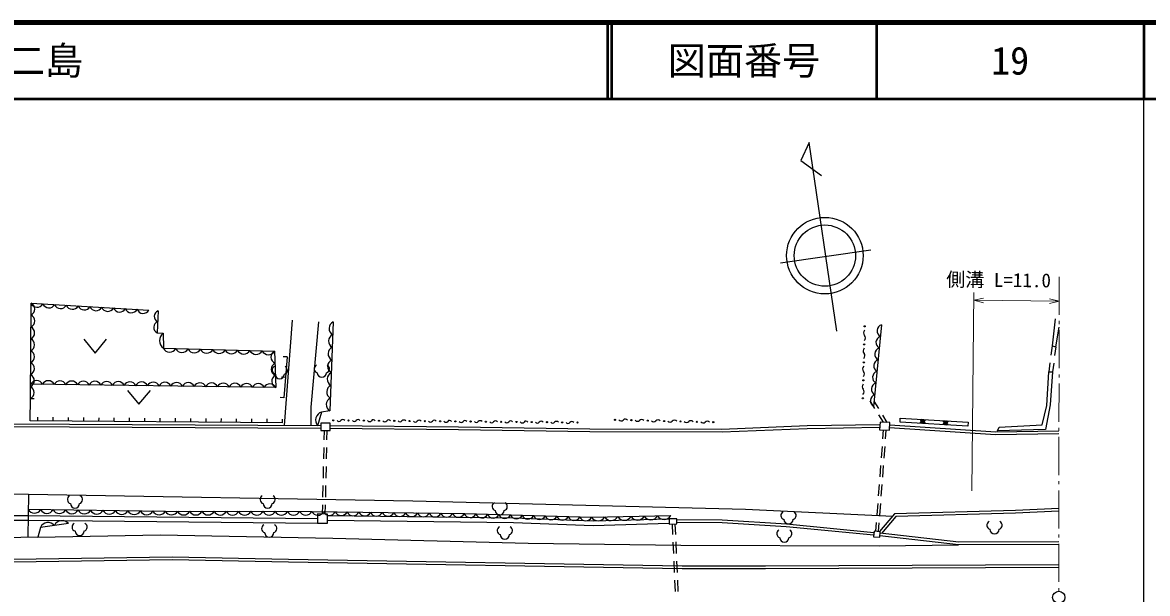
# Model space of a CAD drawing. Units: millimetres, scale not verified. Extents: x 40000 to 680000, y 20000 to 380000.
# Drawn here: x 432068 to 579500, y 305152 to 380000 of the extents above; entities that cross this region are included whole.
import ezdxf
from ezdxf.enums import TextEntityAlignment as Align

# ---------------------------------------------------------------- set-up
doc = ezdxf.new("R2010")
doc.units = ezdxf.units.MM
doc.header["$LTSCALE"] = 1000
for name, color, linetype, lineweight in [('M-BGD', 7, 'Continuous', 25), ('M-BMK-HTXT', 7, 'Continuous', 13), ('M-BMK-SRVR', 3, 'Continuous', 25), ('M-STR-HTXT', 7, 'Continuous', 13), ('M-TTL', 2, 'Continuous', 140), ('M-TTL-BAND', 7, 'Continuous', 25), ('M-TTL-LINE', 7, 'Continuous', 50)]:
    doc.layers.add(name, color=color, linetype=linetype, lineweight=lineweight)
doc.layers.add('M-TTL-TXT', color=7, linetype='Continuous')
doc.styles.add('ＭＳ ゴシック', font='')
doc.styles.get('ＭＳ ゴシック').set_extended_font_data('MS Gothic')

msp = doc.modelspace()

# ---------------------------------------------------------------- linework, layer by layer
at = {"layer": 'M-BGD'}
for p, q in [((535160, 364276), (534083, 361911)), ((538776, 339539), (535160, 364276)), ((534083, 361911), (536793, 359934)), ((531421, 348517), (543249, 350209)), ((467400, 340963), (466346, 327174)), ((544635, 340376), (543606, 329684)), ((440094, 338476), (441594, 336676)), ((441594, 336676), (443094, 338476)), ((466732, 336154), (466233, 336192)), ((466732, 336154), (466326, 330820)), ((567008, 337611), (566848, 336397)), ((567476, 337494), (567330, 336339)), ((566718, 335406), (566559, 334191)), ((567204, 335347), (567058, 334191)), ((466529, 333487), (466030, 333525)), ((445826, 331756), (447326, 329956)), ((447326, 329956), (448826, 331756)), ((433095, 330709), (433595, 330705)), ((466326, 330820), (465828, 330858)), ((466326, 330820), (465828, 330858)), ((543759, 329423), (543158, 330393)), ((544271, 329394), (543671, 330364)), ((434078, 327763), (434081, 328263)), ((436081, 327747), (436085, 328247)), ((438085, 327731), (438089, 328231)), ((440089, 327716), (440093, 328216)), ((442093, 327700), (442097, 328200)), ((444097, 327685), (444101, 328185)), ((446101, 327669), (446105, 328169)), ((448105, 327653), (448109, 328153)), ((450109, 327638), (450113, 328138)), ((452113, 327622), (452117, 328122)), ((454117, 327607), (454121, 328107)), ((456121, 327591), (456125, 328091)), ((458125, 327576), (458129, 328075)), ((460129, 327560), (460133, 328060)), ((462133, 327544), (462137, 328044)), ((464137, 327529), (464141, 328029)), ((466141, 327513), (466145, 328013)), ((544885, 327604), (544285, 328573)), ((545398, 327575), (544798, 328544)), ((471594, 326507), (471567, 325288)), ((471948, 326507), (471921, 325288)), ((544826, 325431), (544912, 326585)), ((545175, 325406), (545262, 326565)), ((544638, 322938), (544751, 324434)), ((544987, 322913), (545100, 324409)), ((471545, 324289), (471512, 322789)), ((471899, 324289), (471866, 322789)), ((471490, 321789), (471456, 320290)), ((471843, 321789), (471810, 320290)), ((544451, 320445), (544563, 321941)), ((544800, 320420), (544912, 321916)), ((471434, 319290), (471401, 317790)), ((471788, 319290), (471755, 317790)), ((544264, 317952), (544376, 319448)), ((544613, 317927), (544725, 319423)), ((432838, 318186), (432766, 312570)), ((471379, 316790), (471352, 315571)), ((471732, 316790), (471705, 315571)), ((544076, 315459), (544189, 316955)), ((544425, 315434), (544538, 316930)), ((430910, 314761), (432795, 314767)), ((430918, 315392), (432802, 315367)), ((432795, 314767), (470729, 314372)), ((432802, 315367), (470737, 314972)), ((517214, 314259), (517272, 312899)), ((517575, 314263), (517633, 312903)), ((543915, 313308), (544001, 314462)), ((544263, 313277), (544350, 314437)), ((517315, 311900), (517379, 310402)), ((517676, 311904), (517740, 310405)), ((517422, 309402), (517486, 307904)), ((517783, 309406), (517847, 307908)), ((517528, 306905), (517593, 305406)), ((517889, 306909), (517953, 305410))]:
    msp.add_line(p, q, dxfattribs=at)
for points in [[(433095, 330709), (433189, 343226), (448630, 342313)], [(449853, 342196), (449736, 339342), (450508, 339272), (450531, 337307), (465108, 336932), (465248, 332136), (433142, 332580)], [(469891, 327156), (469892, 329592), (470910, 340752)], [(472770, 340752), (472349, 329101), (471261, 328925), (470735, 327152)], [(567405, 341144), (567008, 337611), (567476, 337494), (567914, 340044)], [(466141, 327513), (433076, 327770), (433095, 330709)], [(471144, 327150), (429973, 327354), (390175, 327297), (364881, 327609), (349750, 327693)], [(471144, 326800), (429972, 327004), (390173, 326947), (364878, 327259), (349750, 327343)], [(544436, 327243), (534882, 327109), (523733, 326655), (506427, 326711), (489214, 326974), (472406, 327138)], [(544416, 326892), (534891, 326759), (523740, 326305), (506424, 326361), (489209, 326624), (472406, 326788)], [(567896, 326103), (559601, 325934), (545707, 326849)], [(567889, 326453), (559609, 326284), (545727, 327198)], [(378370, 318990), (430954, 318198), (432838, 318186), (483211, 317305), (526832, 316212), (546121, 315310)], [(432813, 316188), (450783, 315953), (469990, 315917), (489971, 315629), (506626, 315157), (517014, 315370)], [(567867, 316274), (562198, 316019), (546365, 315598), (544387, 313266)], [(567883, 315924), (562211, 315669), (546531, 315252), (544637, 313020)], [(438099, 314333), (434427, 313820), (434076, 312551)], [(472046, 314759), (496403, 314458), (506838, 314059), (516823, 314362)], [(472054, 315359), (496418, 315058), (506841, 314660), (516827, 314949)], [(543651, 313126), (532184, 314261), (523768, 314777), (517821, 314798)], [(543620, 312778), (532156, 313912), (523756, 314427), (517825, 314448)], [(378406, 311214), (401371, 312040), (428986, 312510), (430918, 312510), (432766, 312570), (434076, 312551), (450117, 312823), (472738, 312398), (498315, 311770), (518343, 311467), (544325, 311406), (554742, 311518)], [(567877, 311562), (554742, 311518), (544435, 312691)], [(567876, 311912), (554761, 311868), (544466, 313040)], [(424883, 309575), (451666, 309963), (466922, 309667), (518534, 308766), (529445, 308799), (567872, 308946)], [(424888, 309225), (451665, 309613), (466915, 309317), (518532, 308416), (529446, 308449), (567874, 308596)]]:
    msp.add_lwpolyline(points, dxfattribs=at)
for points in [[(560071, 326954), (565686, 327266), (566325, 329777), (566559, 334191), (567058, 334191), (566762, 329886), (566138, 326642), (559837, 326486)], [(471144, 326507), (472406, 326507), (472406, 327492), (471144, 327492)], [(544400, 326614), (545690, 326541), (545747, 327555), (544458, 327628)], [(547106, 328152), (556007, 327611), (555974, 327069), (547073, 327610)], [(470729, 314372), (472041, 314356), (472056, 315563), (470744, 315579)], [(516835, 314255), (517827, 314266), (517819, 314960), (516827, 314949)], [(543604, 312599), (544420, 312527), (544485, 313258), (543669, 313330)]]:
    msp.add_lwpolyline(points, close=True, dxfattribs=at)
for centre, radius in [((537220, 349443), 5016), ((537220, 349443), 4013), ((542436, 340166), 75), ((542377, 337809), 75), ((542319, 335451), 75), ((542260, 333094), 75), ((542202, 330737), 75), ((472793, 327849), 75), ((474794, 327832), 75), ((476794, 327814), 75), ((478795, 327797), 75), ((480795, 327779), 75), ((482795, 327761), 75), ((484796, 327744), 75), ((486796, 327726), 75), ((488797, 327709), 75), ((490797, 327691), 75), ((492797, 327674), 75), ((494798, 327656), 75), ((496798, 327639), 75), ((498799, 327621), 75), ((500799, 327604), 75), ((502800, 327586), 75), ((504800, 327568), 75), ((509713, 327919), 75), ((511860, 327867), 75), ((514007, 327814), 75), ((516153, 327761), 75), ((518300, 327709), 75), ((520447, 327656), 75), ((522593, 327604), 75)]:
    msp.add_circle(centre, radius, dxfattribs=at)
for centre, radius, start, end in [((432821, 342446), 862, 294.40619, 64.73707), ((433981, 343528), 848, 200.85575, 332.3808), ((435525, 343437), 848, 200.85575, 332.3808), ((437070, 343345), 848, 200.85575, 332.3808), ((438614, 343254), 848, 200.85575, 332.3808), ((440158, 343163), 848, 200.85575, 332.3808), ((441702, 343072), 848, 200.85575, 332.3808), ((443246, 342980), 848, 200.85575, 332.3808), ((444791, 342889), 848, 200.85575, 332.3808), ((446335, 342798), 848, 200.85575, 332.3808), ((447879, 342707), 848, 200.85575, 332.3808), ((450084, 341472), 760, 107.66243, 247.64382), ((432809, 340882), 862, 294.40619, 64.73707), ((450025, 340045), 760, 107.66243, 247.64382), ((473183, 339904), 944, 115.96986, 239.89007), ((432797, 339317), 862, 294.40619, 64.73707), ((451235, 338298), 1216, 126.74927, 234.61485), ((542813, 339317), 524, 138.15066, 219.00646), ((544899, 339580), 839, 108.31877, 240.68224), ((432786, 337752), 862, 294.40619, 64.73707), ((473123, 338240), 944, 115.96986, 239.89007), ((542000, 338658), 524, 318.15066, 39.00646), ((544752, 338053), 839, 108.31877, 240.68224), ((432774, 336188), 862, 294.40619, 64.73707), ((451352, 337692), 906, 205.15937, 331.89831), ((452971, 337650), 906, 205.15937, 331.89831), ((454591, 337609), 906, 205.15937, 331.89831), ((456210, 337567), 906, 205.15937, 331.89831), ((457830, 337525), 906, 205.15937, 331.89831), ((459449, 337484), 906, 205.15937, 331.89831), ((461069, 337442), 906, 205.15937, 331.89831), ((462689, 337401), 906, 205.15937, 331.89831), ((464308, 337359), 906, 205.15937, 331.89831), ((465520, 336144), 890, 117.64822, 245.70472), ((473063, 336575), 944, 115.96986, 239.89007), ((542755, 336960), 524, 138.15066, 219.00646), ((541941, 336301), 524, 318.15066, 39.00646), ((544605, 336525), 839, 108.31877, 240.68224), ((432762, 334623), 862, 294.40619, 64.73707), ((465567, 334545), 890, 117.64822, 245.70472), ((465318, 334424), 536, 116.08703, 255.33416), ((466246, 334424), 536, 284.66584, 63.91297), ((470832, 334614), 536, 116.08703, 255.33416), ((471760, 334614), 536, 284.66584, 63.91297), ((473003, 334911), 944, 115.96986, 239.89007), ((542696, 334602), 524, 138.15066, 219.00646), ((544458, 334998), 839, 108.31877, 240.68224), ((432751, 333058), 862, 294.40619, 64.73707), ((465614, 332947), 890, 117.64822, 245.70472), ((465782, 333905), 600, 180, 0), ((471296, 334095), 600, 180, 0), ((472942, 333246), 944, 115.96986, 239.89007), ((541883, 333943), 524, 318.15066, 39.00646), ((544310, 333470), 839, 108.31877, 240.68224), ((432739, 331494), 862, 294.40619, 64.73707), ((433902, 332235), 834, 22.83584, 155.57765), ((435431, 332214), 834, 22.83584, 155.57765), ((436959, 332193), 834, 22.83584, 155.57765), ((438488, 332172), 834, 22.83584, 155.57765), ((440017, 332151), 834, 22.83584, 155.57765), ((441546, 332130), 834, 22.83584, 155.57765), ((443075, 332108), 834, 22.83584, 155.57765), ((444604, 332087), 834, 22.83584, 155.57765), ((446133, 332066), 834, 22.83584, 155.57765), ((447661, 332045), 834, 22.83584, 155.57765), ((449190, 332024), 834, 22.83584, 155.57765), ((450719, 332003), 834, 22.83584, 155.57765), ((452248, 331981), 834, 22.83584, 155.57765), ((453777, 331960), 834, 22.83584, 155.57765), ((455306, 331939), 834, 22.83584, 155.57765), ((456835, 331918), 834, 22.83584, 155.57765), ((458363, 331897), 834, 22.83584, 155.57765), ((459892, 331876), 834, 22.83584, 155.57765), ((461421, 331854), 834, 22.83584, 155.57765), ((462950, 331833), 834, 22.83584, 155.57765), ((464479, 331812), 834, 22.83584, 155.57765), ((472882, 331582), 944, 115.96986, 239.89007), ((542638, 332245), 524, 138.15066, 219.00646), ((541824, 331586), 524, 318.15066, 39.00646), ((544163, 331943), 839, 108.31877, 240.68224), ((472822, 329917), 944, 115.96986, 239.89007), ((544016, 330415), 839, 108.31877, 240.68224), ((471578, 327866), 1106, 106.69153, 220.26135), ((473545, 328030), 313, 216.38986, 322.60498), ((474042, 327650), 313, 36.38986, 142.60498), ((475546, 328013), 313, 216.38986, 322.60498), ((476042, 327633), 313, 36.38986, 142.60498), ((477546, 327995), 313, 216.38986, 322.60498), ((478043, 327615), 313, 36.38986, 142.60498), ((479546, 327978), 313, 216.38986, 322.60498), ((480043, 327598), 313, 36.38986, 142.60498), ((481547, 327960), 313, 216.38986, 322.60498), ((482044, 327580), 313, 36.38986, 142.60498), ((483547, 327943), 313, 216.38986, 322.60498), ((484044, 327563), 313, 36.38986, 142.60498), ((485548, 327925), 313, 216.38986, 322.60498), ((486045, 327545), 313, 36.38986, 142.60498), ((487548, 327908), 313, 216.38986, 322.60498), ((488045, 327528), 313, 36.38986, 142.60498), ((489548, 327890), 313, 216.38986, 322.60498), ((490045, 327510), 313, 36.38986, 142.60498), ((491549, 327872), 313, 216.38986, 322.60498), ((492046, 327493), 313, 36.38986, 142.60498), ((493549, 327855), 313, 216.38986, 322.60498), ((494046, 327475), 313, 36.38986, 142.60498), ((495550, 327837), 313, 216.38986, 322.60498), ((496047, 327457), 313, 36.38986, 142.60498), ((497550, 327820), 313, 216.38986, 322.60498), ((498047, 327440), 313, 36.38986, 142.60498), ((499550, 327802), 313, 216.38986, 322.60498), ((500047, 327422), 313, 36.38986, 142.60498), ((501551, 327785), 313, 216.38986, 322.60498), ((502048, 327405), 313, 36.38986, 142.60498), ((503551, 327767), 313, 216.38986, 322.60498), ((504048, 327387), 313, 36.38986, 142.60498), ((510506, 328167), 392, 221.49912, 315.69129), ((511067, 327620), 392, 41.49912, 135.69129), ((512653, 328114), 392, 221.49912, 315.69129), ((513213, 327567), 392, 41.49912, 135.69129), ((514800, 328061), 392, 221.49912, 315.69129), ((515360, 327514), 392, 41.49912, 135.69129), ((516946, 328009), 392, 221.49912, 315.69129), ((517507, 327462), 392, 41.49912, 135.69129), ((519093, 327956), 392, 221.49912, 315.69129), ((519653, 327409), 392, 41.49912, 135.69129), ((521240, 327903), 392, 221.49912, 315.69129), ((521800, 327356), 392, 41.49912, 135.69129), ((550023, 327376), 354, 5.3211, 167.72628), ((550063, 328026), 354, 185.3211, 347.72628), ((550023, 327376), 283, 7.54514, 165.50224), ((550063, 328026), 283, 187.54514, 345.50224), ((550023, 327376), 212, 11.29146, 161.75591), ((550063, 328026), 212, 191.29146, 341.75591), ((550023, 327376), 142, 19.00319, 154.04418), ((550063, 328026), 142, 199.00319, 334.04418), ((550023, 327376), 100, 29.32086, 143.72652), ((550063, 328026), 100, 209.32086, 323.72652), ((553018, 327194), 354, 5.3211, 167.72628), ((553057, 327844), 354, 185.3211, 347.72628), ((553018, 327194), 283, 7.54514, 165.50224), ((553057, 327844), 283, 187.54514, 345.50224), ((553018, 327194), 212, 11.29146, 161.75591), ((553057, 327844), 212, 191.29146, 341.75591), ((553018, 327194), 142, 19.00319, 154.04418), ((553057, 327844), 142, 199.00319, 334.04418), ((553057, 327844), 100, 209.32086, 323.72652), ((553018, 327194), 100, 29.32086, 143.72652), ((438481, 317469), 536, 116.08703, 255.33416), ((439410, 317469), 536, 284.66584, 63.91297), ((463734, 317469), 536, 116.08703, 255.33416), ((464663, 317469), 536, 284.66584, 63.91297), ((494141, 316561), 536, 116.08703, 255.33416), ((495070, 316561), 536, 284.66584, 63.91297), ((433635, 316594), 917, 206.31267, 332.1918), ((435268, 316573), 917, 206.31267, 332.1918), ((436902, 316552), 917, 206.31267, 332.1918), ((438536, 316530), 917, 206.31267, 332.1918), ((438945, 316950), 600, 180, 0), ((440169, 316509), 917, 206.31267, 332.1918), ((441803, 316488), 917, 206.31267, 332.1918), ((443437, 316466), 917, 206.31267, 332.1918), ((445070, 316445), 917, 206.31267, 332.1918), ((446704, 316424), 917, 206.31267, 332.1918), ((448338, 316402), 917, 206.31267, 332.1918), ((449971, 316381), 917, 206.31267, 332.1918), ((451584, 316342), 890, 205.90068, 333.88453), ((453184, 316339), 890, 205.90068, 333.88453), ((454785, 316336), 890, 205.90068, 333.88453), ((456385, 316333), 890, 205.90068, 333.88453), ((457986, 316330), 890, 205.90068, 333.88453), ((459587, 316327), 890, 205.90068, 333.88453), ((461187, 316324), 890, 205.90068, 333.88453), ((462788, 316321), 890, 205.90068, 333.88453), ((464388, 316318), 890, 205.90068, 333.88453), ((464198, 316950), 600, 180, 0), ((465989, 316315), 890, 205.90068, 333.88453), ((467590, 316312), 890, 205.90068, 333.88453), ((469190, 316309), 890, 205.90068, 333.88453), ((470763, 316247), 841, 203.08219, 335.26616), ((472300, 316225), 841, 203.08219, 335.26616), ((473837, 316202), 841, 203.08219, 335.26616), ((475374, 316180), 841, 203.08219, 335.26616), ((476911, 316158), 841, 203.08219, 335.26616), ((478448, 316136), 841, 203.08219, 335.26616), ((479985, 316114), 841, 203.08219, 335.26616), ((481522, 316092), 841, 203.08219, 335.26616), ((483059, 316069), 841, 203.08219, 335.26616), ((484596, 316047), 841, 203.08219, 335.26616), ((486133, 316025), 841, 203.08219, 335.26616), ((487670, 316003), 841, 203.08219, 335.26616), ((489207, 315981), 841, 203.08219, 335.26616), ((490737, 315931), 824, 201.51074, 335.23909), ((492251, 315888), 824, 201.51074, 335.23909), ((493765, 315845), 824, 201.51074, 335.23909), ((494605, 316042), 600, 180, 0), ((531983, 315393), 536, 116.08703, 255.33416), ((532912, 315393), 536, 284.66584, 63.91297), ((435429, 313345), 1109, 41.26862, 154.63755), ((437265, 313601), 1109, 41.26862, 154.63755), ((439089, 313864), 536, 116.08703, 255.33416), ((440017, 313864), 536, 284.66584, 63.91297), ((463937, 313662), 536, 116.08703, 255.33416), ((464865, 313662), 536, 284.66584, 63.91297), ((495279, 315802), 824, 201.51074, 335.23909), ((496793, 315759), 824, 201.51074, 335.23909), ((498308, 315716), 824, 201.51074, 335.23909), ((499822, 315673), 824, 201.51074, 335.23909), ((501336, 315630), 824, 201.51074, 335.23909), ((502850, 315587), 824, 201.51074, 335.23909), ((504364, 315544), 824, 201.51074, 335.23909), ((505878, 315501), 824, 201.51074, 335.23909), ((507481, 315674), 1000, 211.16476, 331.18466), ((509213, 315709), 1000, 211.16476, 331.18466), ((510944, 315745), 1000, 211.16476, 331.18466), ((512676, 315780), 1000, 211.16476, 331.18466), ((514407, 315816), 1000, 211.16476, 331.18466), ((516138, 315851), 1000, 211.16476, 331.18466), ((532448, 314875), 600, 180, 0), ((558988, 314094), 536, 116.08703, 255.33416), ((559917, 314094), 536, 284.66584, 63.91297), ((439553, 313346), 600, 180, 0), ((464401, 313143), 600, 180, 0), ((494816, 313402), 536, 116.08703, 255.33416), ((495280, 312883), 600, 180, 0), ((495745, 313402), 536, 284.66584, 63.91297), ((531443, 312990), 536, 116.08703, 255.33416), ((532372, 312990), 536, 284.66584, 63.91297), ((559453, 313575), 600, 180, 0), ((531908, 312471), 600, 180, 0)]:
    msp.add_arc(centre, radius, start, end, dxfattribs=at)
at = {"layer": 'M-BMK-HTXT'}
for p, q in [((567923, 346648), (567916, 341674)), ((567915, 340874), (567915, 340474)), ((567914, 339674), (567907, 334674)), ((567906, 333874), (567906, 333474)), ((567905, 332674), (567898, 327674)), ((567897, 326874), (567897, 326474)), ((567896, 325674), (567889, 320674)), ((567887, 318674), (567880, 313674)), ((567888, 319874), (567888, 319474)), ((567879, 312874), (567879, 312474)), ((567878, 311674), (567871, 306674)), ((567870, 305874), (567870, 305474))]:
    msp.add_line(p, q, dxfattribs=at)
at = {"layer": 'M-BMK-SRVR'}
msp.add_circle((567869, 304649), 800, dxfattribs=at)
at = {"layer": 'M-STR-HTXT'}
for p, q in [((556485, 318589), (556761, 344588)), ((556751, 343588), (558004, 343887)), ((556751, 343588), (567919, 343469)), ((556751, 343588), (557997, 343262)), ((567919, 343469), (566672, 343795)), ((567919, 343469), (566665, 343170))]:
    msp.add_line(p, q, dxfattribs=at)
at = {"layer": 'M-TTL'}
msp.add_line((680000, 380000), (40000, 380000), dxfattribs=at)
at = {"layer": 'M-TTL-BAND'}
msp.add_line((579000, 20000), (579000, 370000), dxfattribs=at)
at = {"layer": 'M-TTL-LINE'}
for p, q in [((508747, 380000), (508747, 370000)), ((509247, 380000), (509247, 370000)), ((543997, 380000), (543997, 370000)), ((579000, 380000), (579000, 370000)), ((40000, 370000), (680000, 370000))]:
    msp.add_line(p, q, dxfattribs=at)

# ---------------------------------------------------------------- texts
at = {"layer": 'M-STR-HTXT', "style": 'ＭＳ ゴシック'}
msp.add_text('側溝 L=11.0', height=1833, rotation=359.391, dxfattribs=at).set_placement((559969, 344797), align=Align.BOTTOM_CENTER)
at = {"layer": 'M-TTL-TXT', "style": 'ＭＳ ゴシック'}
msp.add_text('山口市秋穂二島', height=3666, dxfattribs=at).set_placement((405024, 375000), align=Align.MIDDLE_LEFT)
for s, p in [('図面番号', (526622, 375000)), ('19', (561497, 375000))]:
    msp.add_text(s, height=3666, dxfattribs=at).set_placement(p, align=Align.MIDDLE_CENTER)

doc.saveas('drawing.dxf')
